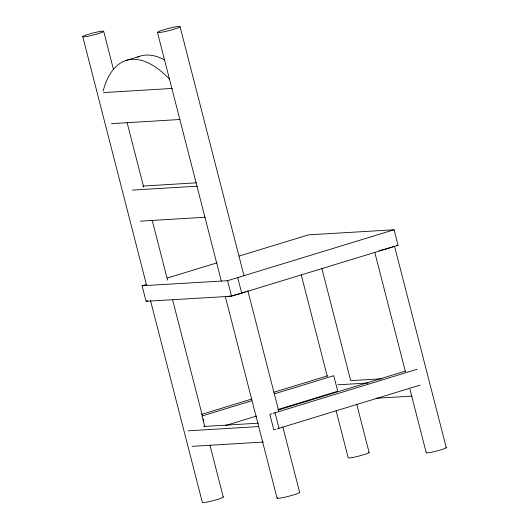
<?xml version="1.0" encoding="UTF-8"?>
<svg xmlns="http://www.w3.org/2000/svg" width="529" height="529" viewBox="0 0 529 529"><rect width="100%" height="100%" fill="white"/><g stroke="black" fill="none" stroke-linecap="round" stroke-linejoin="round"><path stroke-width="0.79" d="M125.466 60.65L139.319 56.411M239.068 256.089L308.566 234.836L394.072 229.778L398.059 245.304L231.563 296.22L146.057 301.272L142.07 285.753L146.745 284.324M167.204 278.062L216.956 262.847M146.057 301.272L147.617 300.796M142.07 285.753L227.582 280.694L394.072 229.778M201.582 414.392L251.903 398.985M273.916 392.247L327.378 375.881M251.725 400.79L202.038 415.986L204.822 426.857M274.597 393.794L333.753 375.709L337.74 391.229L277.798 409.565M225.738 425.481L256.499 416.072M278.109 410.048L405.591 371.06M271.813 413.757L269.836 414.366L273.817 429.892L275.801 429.284M273.136 413.354L417.097 369.275M277.123 428.88L420.099 385.105M103.512 92.595L172.388 88.429M111.487 123.641L179.893 119.501M143.015 186.056L196.305 182.836M132.435 190.103L197.211 186.182M140.41 221.148L205.179 217.234M381.812 378.771L350.687 380.655L321.804 268.223M337.767 384.834L368.032 383.003M376.106 398.277L412.091 396.102M203.672 426.48L258.489 423.167M188.179 430.818L258.542 426.566M192.166 446.344L263.349 442.039M396.413 245.396L398.059 245.304M394.641 246.64L446.251 447.646M374.803 252.439L405.393 371.583M409.915 389.172L426.209 452.645M356.705 404.11L369.11 452.48M301.279 275.04L327.286 376.344M336.094 410.643L348.175 457.704A10.818 1.018 -14.4 0 0 359.502 455.925A10.818 1.018 -14.4 0 0 368.892 452.269M180.072 26.708A11.678 1.098 -14.4 0 1 162.634 32.044A11.678 1.098 -14.4 0 1 163.6 29.836A11.678 1.098 -14.4 0 1 180.072 26.708L243.929 275.411M247.83 290.606L278.75 411.053M282.85 427.009L299.645 492.413M275.04 412.772L279.028 428.298M237.713 277.599L241.693 293.119M227.582 280.694L231.563 296.22M157.463 32.348L221.32 281.051M225.222 296.247L277.037 498.054M103.691 31.383A10.818 1.018 -14.4 0 1 87.536 36.322A10.818 1.018 -14.4 0 1 88.429 34.279A10.818 1.018 -14.4 0 1 103.691 31.383L113.543 69.768M127.092 122.549L143.729 187.326M152.147 220.11L167.541 280.086M172.672 300.075L202.395 415.834M203.215 419.028L203.83 421.421M209.973 445.345L223.258 497.088M82.749 36.607L146.606 285.31M150.507 300.505L202.323 502.312A10.818 1.018 -14.4 0 0 213.65 500.527A10.818 1.018 -14.4 0 0 223.033 496.87M245.469 291.849A11.678 1.098 -14.4 0 1 235.967 294.699M235.233 294.884A11.678 1.098 -14.4 0 1 233.772 295.228M233.064 295.387A11.678 1.098 -14.4 0 1 231.689 295.685M230.393 295.942A11.678 1.098 -14.4 0 1 226.458 296.505M393.966 246.223A10.355 0.972 -14.4 0 1 384.576 249.311M383.922 249.476A10.355 0.972 -14.4 0 1 378.976 250.574M446.033 447.441A10.355 0.972 -14.4 0 1 435.737 451.277A10.355 0.972 -14.4 0 1 426.678 452.269M299.401 492.182A11.678 1.098 -14.4 0 1 287.783 496.506A11.678 1.098 -14.4 0 1 277.566 497.624M103.095 91.094A125.234 54.573 73 0 1 169.617 79.264M137.249 57.244A125.234 54.573 73 0 1 164.433 59.863"/></g></svg>
